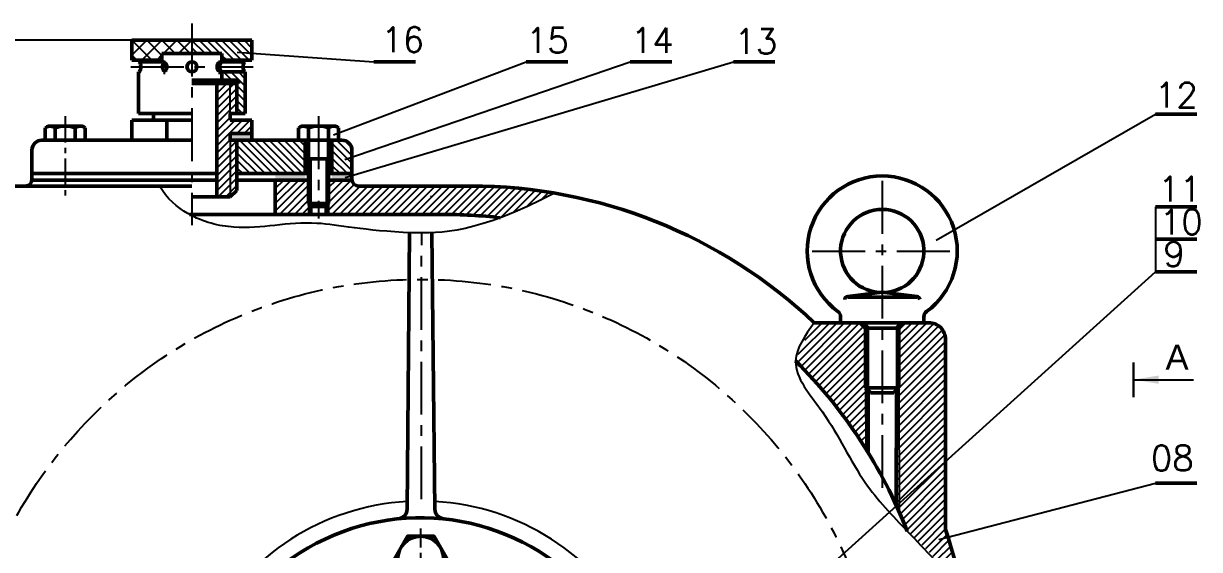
# Model space of a CAD drawing. Header units: millimetres. Extents: x -71 to 1456, y 37 to 827.
# Drawn here: x 158.6 to 511.4, y 656.8 to 814.6 of the extents above; entities that cross this region are included whole.
import ezdxf

# ---------------------------------------------------------------- set-up
doc = ezdxf.new("R2010")
doc.units = ezdxf.units.MM
doc.header["$LTSCALE"] = 0.5
doc.header["$PDMODE"] = 33
doc.header["$PDSIZE"] = 1
doc.linetypes.add('CENTER', pattern=[50.8, 31.75, -6.35, 6.35, -6.35])
doc.layers.add('BOL', color=7, linetype='Continuous', lineweight=50)
for name, color, linetype in [('CEN', 1, 'CENTER'), ('DIM', 124, 'Continuous'), ('HAT', 3, 'Continuous'), ('SYM', 11, 'Continuous'), ('THIN', 151, 'Continuous')]:
    doc.layers.add(name, color=color, linetype=linetype)
doc.styles.add('DIM', font='simplex.shx')
doc.styles.add('TXT', font='arial.ttf')
doc.dimstyles.new('ISO', dxfattribs={"dimscale": 0, "dimtxt": 3.5, "dimasz": 3.5, "dimexe": 1.25, "dimexo": 0, "dimgap": 1, "dimtad": 1, "dimtoh": 1, "dimtxsty": 'DIM', "dimcen": 2.5, "dimadec": 0, "dimazin": 0, "dimtfac": 1, "dimtmove": 0, "dimatfit": 3, "dimfxl": 1, "dimarcsym": 0})
pattern_1 = [(135, (-280.3363, -191.6998), (-1.122532, -1.122532), [])]

# ---------------------------------------------------------------- blocks, each defined once
blk = doc.blocks.new('*D29')
at = {"layer": 'Defpoints', "color": 0, "transparency": 16777216}
for p in [(-66.25, 809.6), (191.16, 809.6), (-3.22, 408.36)]:
    blk.add_point(p, dxfattribs=at)
at = {"layer": 'DIM', "color": 0, "lineweight": -2, "transparency": 16777216}
for p, q in [((191.16, 809.6), (-67.5, 809.6)), ((-66.25, 411.86), (-66.25, 806.1)), ((-3.22, 408.36), (-67.5, 408.36))]:
    blk.add_line(p, q, dxfattribs=at)
at = {"layer": 'DIM', "color": 0, "transparency": 16777216}
for points in [[(-66.83, 806.1), (-65.66, 806.1), (-66.25, 809.6)], [(-66.83, 411.86), (-65.66, 411.86), (-66.25, 408.36)]]:
    blk.add_solid(points, dxfattribs=at)
at = {"layer": 'DIM', "color": 0, "transparency": 16777216, "insert": (-69, 596.17), "char_height": 3.5, "attachment_point": 5, "rotation": 90, "style": 'DIM'}
blk.add_mtext('{\\Fsimplex|c163;355}', dxfattribs=at)
blk = doc.blocks.new('*U84')
at = {"layer": 'BOL'}
blk.add_lwpolyline([(8, -0.09), (4, 6.84), (-4, 6.84), (-8, -0.09), (-4, -7.02), (4, -7.02)], close=True, dxfattribs=at)
blk.add_circle((0, -0.09), 6.93, dxfattribs=at)
at = {"layer": 'CEN', "ltscale": 0.5}
blk.add_line((0, -9.23), (0, 9.23), dxfattribs=at)
blk = doc.blocks.new('*U85')
at = {"layer": 'BOL', "color": 0, "linetype": 'ByBlock', "lineweight": -2, "transparency": 16777216}
blk.add_blockref('*U84', (277.78, 653.94), dxfattribs=at)
for p, rotation in [((230.15, 626.26), 59.99999999999999), ((325.57, 626.54), 300.0000000000001), ((230.31, 571.18), 120), ((325.72, 571.45), 240), ((278.09, 543.77), 180)]:
    blk.add_blockref('*U84', p, dxfattribs=dict(at, rotation=rotation))
blk = doc.blocks.new('NetCat')
at = {"layer": 'SYM', "const_width": 0.5}
blk.add_lwpolyline([(-3.5, 0), (3.5, 0)], dxfattribs=at)
at = {"layer": 'SYM'}
blk.add_leader([(0, 0), (0, -12)], dimstyle='ISO', override={"dimscale": 1, "dimasz": 5, "dimgap": 0.6255, "dimtad": 0}, dxfattribs=at)

msp = doc.modelspace()

# ---------------------------------------------------------------- hatches: boundary and pattern name
at = {"layer": 'HAT'}
h = msp.add_hatch(dxfattribs=at)
h.set_pattern_fill('ANSI37', color=256)
h.set_pattern_definition([(45, (-280.3363, -191.6998), (-2.245064, 2.245064), []), (135, (-280.3363, -191.6998), (-2.245064, -2.245064), [])])
h.paths.add_polyline_path([(191.164, 809.6), (191.164, 803.6), (200.164, 803.6), (200.164, 805.6), (209.164, 805.6), (209.164, 809.6)])
h = msp.add_hatch(dxfattribs=at)
h.set_pattern_fill('LINE', color=256, scale=0.5, angle=135)
h.set_pattern_definition(pattern_1)
h.paths.add_polyline_path([(223.164, 797.6), (223.164, 796.6), (222.664, 796.6), (222.664, 787.6), (225.164, 787.6), (225.164, 800.1), (218.164, 800.1), (218.164, 797.6)])
h.paths.add_polyline_path([(227.164, 803.6), (227.164, 809.6), (209.164, 809.6), (209.164, 805.6), (218.164, 805.6), (218.164, 803.6)])
h = msp.add_hatch(dxfattribs=at)
h.set_pattern_fill('LINE', color=256, scale=0.5, angle=45)
h.paths.add_polyline_path([(220.664, 796.6), (216.664, 796.6), (216.664, 769.6), (216.664, 762.6), (220.664, 762.6), (220.664, 781.6), (227.164, 781.6), (227.164, 785.6), (220.664, 785.6), (220.664, 787.6)])
h.paths.add_polyline_path([(222.664, 796.6), (220.664, 796.6), (220.664, 787.6), (222.664, 787.6)], flags=17)
h.paths.add_polyline_path([(222.664, 776.6), (222.664, 779.6), (220.664, 779.6), (220.664, 762.6), (222.664, 764.544)], flags=17)
h = msp.add_hatch(color=256, dxfattribs=at)
h.dxf.hatch_style = 1
h.paths.add_polyline_path([(227.164, 779.6), (227.164, 781.6), (220.664, 781.6), (220.664, 779.6)])
h = msp.add_hatch(dxfattribs=at)
h.set_pattern_fill('LINE', color=256, scale=0.5, angle=135)
h.set_pattern_definition(pattern_1)
edge = h.paths.add_edge_path()
edge.add_line((251.164, 769.6), (257.164, 769.6))
edge.add_line((257.164, 769.6), (257.164, 776.6))
edge.add_arc((254.164, 776.6), 3, 0, 90)
edge.add_line((254.164, 779.6), (251.164, 779.6))
edge.add_line((251.164, 779.6), (251.164, 769.6))
h.paths.add_polyline_path([(227.164, 779.6), (222.664, 779.6), (222.664, 776.6), (222.664, 769.6), (234.164, 769.6), (243.164, 769.6), (243.164, 779.6)])
h = msp.add_hatch(color=256, dxfattribs=at)
h.dxf.hatch_style = 1
h.paths.add_polyline_path([(234.164, 769.6), (234.164, 767.6), (243.164, 767.6), (243.164, 769.6)])
h.paths.add_polyline_path([(251.164, 769.6), (251.164, 767.6), (257.164, 767.6), (257.164, 769.6)])
h = msp.add_hatch(dxfattribs=at)
h.set_pattern_fill('LINE', color=256, scale=0.5, angle=45)
h.set_pattern_definition([(45, (-280.3363, -191.6998), (-1.122532, 1.122532), [])])
edge = h.paths.add_edge_path()
edge.add_spline(control_points=[(356.799, 632.857), (357.849, 627.156), (359.957, 615.679), (354.337, 604.433), (354.488, 598.857)], knot_values=[0.0282366, 0.0282366, 0.0282366, 0.0282366, 17.1201967, 34.4349404, 34.4349404, 34.4349404, 34.4349404], degree=3, periodic=0)
edge.add_line((354.488, 598.857), (365.123, 598.857))
edge.add_line((365.123, 598.857), (365.123, 632.857))
edge.add_line((365.123, 632.857), (356.799, 632.857))
edge = h.paths.add_edge_path()
edge.add_spline(control_points=[(391.763, 598.857), (391.761, 598.867), (390.951, 604.576), (388.8, 610.159), (388.205, 615.853), (388.203, 615.874)], knot_values=[17.055714, 17.055714, 17.055714, 17.055714, 17.0842916, 34.3773308, 34.4418136, 34.4418136, 34.4418136, 34.4418136], degree=3, periodic=0)
edge.add_spline(control_points=[(388.203, 615.874), (387.625, 621.459), (388.535, 627.158), (389.447, 632.857)], knot_values=[0.0281414, 0.0281414, 0.0281414, 0.0281414, 17.055714, 17.055714, 17.055714, 17.055714], degree=3, periodic=0)
edge.add_line((389.447, 632.857), (381.123, 632.857))
edge.add_line((381.123, 632.857), (381.123, 598.857))
edge.add_line((381.123, 598.857), (391.763, 598.857))
edge = h.paths.add_edge_path()
edge.add_spline(control_points=[(441.281, 637.007), (440.701, 636.41), (440.121, 635.814), (439.55, 635.214)], knot_values=[0, 0, 0, 0, 2.3928512, 2.3928512, 2.3928512, 2.3928512], degree=3, periodic=0)
edge.add_spline(control_points=[(439.55, 635.214), (439.354, 635.008), (439.159, 634.802), (438.965, 634.596)], knot_values=[2.3928512, 2.3928512, 2.3928512, 2.3928512, 3.2131224, 3.2131224, 3.2131224, 3.2131224], degree=3, periodic=0)
edge.add_spline(control_points=[(438.965, 634.596), (438.805, 634.425), (438.646, 634.254), (438.488, 634.082)], knot_values=[3.2131224, 3.2131224, 3.2131224, 3.2131224, 3.8923087, 3.8923087, 3.8923087, 3.8923087], degree=3, periodic=0)
edge.add_spline(control_points=[(438.488, 634.082), (437.982, 633.533), (437.487, 632.98), (437.01, 632.42)], knot_values=[3.8923087, 3.8923087, 3.8923087, 3.8923087, 6.0659223, 6.0659223, 6.0659223, 6.0659223], degree=3, periodic=0)
edge.add_spline(control_points=[(437.01, 632.42), (436.735, 632.097), (436.466, 631.773), (436.205, 631.445)], knot_values=[6.0659223, 6.0659223, 6.0659223, 6.0659223, 7.31912, 7.31912, 7.31912, 7.31912], degree=3, periodic=0)
edge.add_spline(control_points=[(436.205, 631.445), (436.056, 631.259), (435.909, 631.072), (435.765, 630.884)], knot_values=[7.31912, 7.31912, 7.31912, 7.31912, 8.0328061, 8.0328061, 8.0328061, 8.0328061], degree=3, periodic=0)
edge.add_spline(control_points=[(435.765, 630.884), (435.729, 630.837), (435.693, 630.79), (435.658, 630.744)], knot_values=[8.0328061, 8.0328061, 8.0328061, 8.0328061, 8.2100251, 8.2100251, 8.2100251, 8.2100251], degree=3, periodic=0)
edge.add_spline(control_points=[(435.658, 630.744), (435.383, 630.381), (435.118, 630.016), (434.865, 629.646)], knot_values=[8.2100251, 8.2100251, 8.2100251, 8.2100251, 9.5814733, 9.5814733, 9.5814733, 9.5814733], degree=3, periodic=0)
edge.add_spline(control_points=[(434.865, 629.646), (434.865, 629.646), (434.865, 629.646), (434.865, 629.646)], knot_values=[9.5814733, 9.5814733, 9.5814733, 9.5814733, 9.5814747, 9.5814747, 9.5814747, 9.5814747], degree=3, periodic=0)
edge.add_spline(control_points=[(434.865, 629.646), (434.692, 629.394), (434.525, 629.141), (434.363, 628.885)], knot_values=[9.5814747, 9.5814747, 9.5814747, 9.5814747, 10.5148551, 10.5148551, 10.5148551, 10.5148551], degree=3, periodic=0)
edge.add_spline(control_points=[(434.363, 628.885), (434.237, 628.685), (434.113, 628.484), (433.994, 628.281)], knot_values=[10.5148551, 10.5148551, 10.5148551, 10.5148551, 11.2459285, 11.2459285, 11.2459285, 11.2459285], degree=3, periodic=0)
edge.add_spline(control_points=[(433.994, 628.281), (433.981, 628.259), (433.968, 628.237), (433.955, 628.215)], knot_values=[11.2459285, 11.2459285, 11.2459285, 11.2459285, 11.325227, 11.325227, 11.325227, 11.325227], degree=3, periodic=0)
edge.add_spline(control_points=[(433.955, 628.215), (433.722, 627.815), (433.503, 627.41), (433.3, 626.999)], knot_values=[11.325227, 11.325227, 11.325227, 11.325227, 12.7672129, 12.7672129, 12.7672129, 12.7672129], degree=3, periodic=0)
edge.add_spline(control_points=[(433.3, 626.999), (433.235, 626.866), (433.148, 626.684), (433.065, 626.501), (433.043, 626.452)], knot_values=[12.7672129, 12.7672129, 12.7672129, 12.7672129, 13.232464, 13.4017865, 13.4017865, 13.4017865, 13.4017865], degree=3, periodic=0)
edge.add_spline(control_points=[(433.043, 626.452), (433.024, 626.41), (433.005, 626.368), (432.986, 626.326)], knot_values=[13.4017865, 13.4017865, 13.4017865, 13.4017865, 13.5471338, 13.5471338, 13.5471338, 13.5471338], degree=3, periodic=0)
edge.add_arc((284.191, 607.357), 150, 0, 7.2651, ccw=False)
edge.add_line((434.191, 607.357), (434.191, 598.857))
edge.add_line((434.191, 598.857), (451.487, 598.857))
edge.add_line((451.487, 598.857), (451.487, 615.857))
edge.add_line((451.487, 615.857), (446.529, 615.857))
edge.add_line((446.529, 615.857), (444.765, 615.858))
edge.add_arc((444.766, 617.858), 2, 180.7541, 269.98366, ccw=False)
edge.add_arc((292.779, 615.857), 150, 0.7541, 8.10562)
edge = h.paths.add_edge_path()
edge.add_line((421.238, 705.347), (420.488, 704.597))
edge.add_line((420.488, 704.597), (420.433, 670.11))
edge.add_arc((284.191, 607.357), 150, 23.86363, 24.7306, ccw=False)
edge.add_line((421.367, 668.041), (421.238, 705.347))
edge = h.paths.add_edge_path()
edge.add_spline(control_points=[(395.847, 724.839), (393.793, 721.153), (391.739, 717.468), (390.257, 713.423)], knot_values=[0, 0, 0, 0, 12.710901, 12.710901, 12.710901, 12.710901], degree=3, periodic=0)
edge.add_arc((284.191, 607.357), 150, 32.06089, 45, ccw=False)
edge.add_line((411.313, 686.98), (411.238, 705.347))
edge.add_line((411.238, 705.347), (411.238, 705.347))
edge.add_line((411.238, 705.347), (411.238, 705.347))
edge.add_line((411.238, 705.347), (411.238, 723.257))
edge.add_line((411.238, 723.257), (409.652, 724.843))
edge.add_line((409.652, 724.843), (395.847, 724.839))
edge = h.paths.add_edge_path()
edge.add_spline(control_points=[(423.769, 662.292), (424.999, 661.254), (426.198, 660.17), (427.371, 659.051)], knot_values=[79.0823269, 79.0823269, 79.0823269, 79.0823269, 83.9890843, 83.9890843, 83.9890843, 83.9890843], degree=3, periodic=0)
edge.add_spline(control_points=[(427.371, 659.051), (428.701, 657.782), (429.998, 656.468), (431.273, 655.121)], knot_values=[83.9890843, 83.9890843, 83.9890843, 83.9890843, 89.5469487, 89.5469487, 89.5469487, 89.5469487], degree=3, periodic=0)
edge.add_spline(control_points=[(431.273, 655.121), (432.799, 653.51), (434.293, 651.853), (435.772, 650.174)], knot_values=[89.5469487, 89.5469487, 89.5469487, 89.5469487, 96.1970678, 96.1970678, 96.1970678, 96.1970678], degree=3, periodic=0)
edge.add_spline(control_points=[(435.772, 650.174), (437.129, 648.633), (438.474, 647.073), (439.818, 645.514)], knot_values=[96.1970678, 96.1970678, 96.1970678, 96.1970678, 102.3010596, 102.3010596, 102.3010596, 102.3010596], degree=3, periodic=0)
edge.add_arc((292.779, 615.857), 150, 11.40305, 18.2588)
edge.add_line((435.227, 662.854), (435.245, 719.849))
edge.add_arc((430.245, 719.85), 5, 359.98221, 450.01964)
edge.add_line((430.243, 724.85), (422.829, 724.848))
edge.add_line((422.829, 724.848), (421.238, 723.257))
edge.add_line((421.238, 723.257), (421.238, 705.372))
edge.add_line((421.238, 705.372), (421.367, 668.041))
edge.add_arc((284.191, 607.357), 150, 21.48364, 23.86363, ccw=False)
edge = h.paths.add_edge_path()
edge.add_line((411.988, 704.597), (411.238, 705.347))
edge.add_line((411.238, 705.347), (411.313, 686.98))
edge.add_arc((284.191, 607.357), 150, 31.57054, 32.06089, ccw=False)
edge.add_line((411.99, 685.889), (411.988, 704.597))
edge = h.paths.add_edge_path()
edge.add_arc((292.779, 615.857), 150, 80.36155, 90)
edge.add_line((292.779, 765.857), (259.164, 765.857))
edge.add_arc((259.164, 767.857), 2, 187.37844, 270, ccw=False)
edge.add_line((257.181, 767.6), (250.164, 767.6))
edge.add_line((250.164, 767.6), (250.164, 760.6))
edge.add_line((250.164, 760.6), (250.164, 757.357))
edge.add_line((250.164, 757.357), (284.191, 757.357))
edge.add_arc((284.191, 607.357), 150, 83.31353, 90, ccw=False)
edge.add_spline(control_points=[(301.656, 756.337), (302.386, 756.61), (303.132, 756.899), (303.895, 757.204)], knot_values=[2.7154413, 2.7154413, 2.7154413, 2.7154413, 3.1754696, 3.1754696, 3.1754696, 3.1754696], degree=3, periodic=0)
edge.add_spline(control_points=[(303.895, 757.204), (305.803, 757.967), (307.819, 758.834), (309.955, 759.818)], knot_values=[1.5659483, 1.5659483, 1.5659483, 1.5659483, 2.7154413, 2.7154413, 2.7154413, 2.7154413], degree=3, periodic=0)
edge.add_spline(control_points=[(309.955, 759.818), (312.435, 760.96), (315.075, 762.26), (317.894, 763.74)], knot_values=[0.2315767, 0.2315767, 0.2315767, 0.2315767, 1.5659483, 1.5659483, 1.5659483, 1.5659483], degree=3, periodic=0)
h.paths.add_polyline_path([(250.164, 760.6), (249.464, 759.9), (249.464, 757.357), (250.164, 757.357)])
h.paths.add_polyline_path([(244.864, 759.9), (244.164, 760.6), (244.164, 757.357), (244.864, 757.357)])
h.paths.add_polyline_path([(244.164, 760.6), (244.164, 767.6), (234.164, 767.6), (234.164, 757.357), (244.164, 757.357)])
edge = h.paths.add_edge_path()
edge.add_arc((472.279, 613.857), 2, 0, 90)
edge.add_line((472.279, 615.857), (470.529, 615.857))
edge.add_line((470.529, 615.857), (465.529, 615.857))
edge.add_line((465.529, 615.857), (465.529, 598.857))
edge.add_line((465.529, 598.857), (474.279, 598.857))
edge.add_line((474.279, 598.857), (474.279, 613.857))

# ---------------------------------------------------------------- linework, layer by layer
at = {"layer": 'BOL'}
for p, q in [((191.164, 809.6), (227.164, 809.6)), ((191.164, 809.6), (191.164, 803.6)), ((227.164, 803.6), (227.164, 809.6)), ((218.164, 805.6), (200.164, 805.6)), ((200.164, 805.6), (200.164, 803.1)), ((218.164, 803.1), (218.164, 805.6)), ((191.164, 803.6), (200.164, 803.6)), ((193.164, 803.1), (193.164, 803.6)), ((200.164, 803.1), (193.164, 803.1)), ((218.164, 803.6), (227.164, 803.6)), ((218.164, 803.1), (225.164, 803.1)), ((225.164, 803.1), (225.164, 803.6)), ((193.164, 800.1), (193.164, 787.6)), ((209.164, 797.6), (223.164, 797.6)), ((218.164, 797.6), (218.164, 800.1)), ((218.164, 800.1), (225.164, 800.1)), ((223.164, 797.6), (223.164, 796.6)), ((225.164, 787.6), (225.164, 800.1)), ((223.164, 796.6), (209.164, 796.6)), ((216.664, 796.6), (216.664, 769.6)), ((222.664, 796.6), (222.664, 787.6)), ((209.164, 787.6), (193.164, 787.6)), ((197.664, 787.6), (197.664, 785.6)), ((220.664, 787.6), (225.164, 787.6)), ((220.664, 787.6), (220.664, 785.6)), ((165.164, 783.324), (165.99, 783.8)), ((165.164, 783.324), (165.164, 779.6)), ((176.339, 783.8), (165.99, 783.8)), ((168.164, 779.6), (168.164, 783.324)), ((174.164, 779.6), (174.164, 783.324)), ((177.164, 783.324), (176.339, 783.8)), ((177.164, 779.6), (177.164, 783.324)), ((209.164, 785.6), (191.164, 785.6)), ((191.164, 785.6), (191.164, 779.6)), ((201.664, 785.6), (201.664, 779.6)), ((220.664, 785.6), (227.164, 785.6)), ((227.164, 785.6), (227.164, 779.6)), ((241.164, 783.324), (241.99, 783.8)), ((241.164, 779.6), (241.164, 783.324)), ((241.99, 783.8), (252.339, 783.8)), ((244.164, 779.6), (244.164, 783.324)), ((250.164, 779.6), (250.164, 783.324)), ((253.164, 783.324), (252.339, 783.8)), ((253.164, 783.324), (253.164, 779.6)), ((220.664, 781.6), (220.664, 779.6)), ((220.664, 781.6), (227.164, 781.6)), ((161.164, 776.6), (161.164, 767.6)), ((191.164, 779.6), (164.164, 779.6)), ((191.164, 779.6), (209.164, 779.6)), ((227.164, 779.6), (220.664, 779.6)), ((222.664, 779.6), (222.664, 776.6)), ((222.664, 776.6), (222.664, 764.544)), ((254.164, 779.6), (227.164, 779.6)), ((243.164, 779.6), (243.164, 769.6)), ((244.164, 779.6), (244.164, 760.6)), ((250.164, 779.6), (250.164, 760.6)), ((251.164, 779.6), (251.164, 769.6)), ((257.164, 776.6), (257.164, 767.857)), ((244.164, 774.05), (250.164, 774.05)), ((161.164, 769.6), (184.164, 769.6)), ((184.164, 769.6), (216.664, 769.6)), ((216.664, 769.6), (216.664, 762.6)), ((222.664, 769.6), (234.164, 769.6)), ((244.164, 769.6), (234.164, 769.6)), ((250.164, 769.6), (257.164, 769.6)), ((134.779, 765.857), (209.164, 765.857)), ((184.164, 767.6), (161.164, 767.6)), ((184.164, 767.6), (216.664, 767.6)), ((222.664, 767.6), (234.164, 767.6)), ((234.164, 767.6), (234.164, 757.357)), ((234.164, 767.6), (244.164, 767.6)), ((250.164, 767.6), (257.164, 767.6)), ((292.779, 765.857), (259.164, 765.857)), ((209.164, 762.6), (220.664, 762.6)), ((250.164, 760.6), (244.164, 760.6)), ((244.164, 760.6), (245.064, 759.7)), ((244.864, 759.9), (244.864, 757.357)), ((249.264, 759.7), (245.064, 759.7)), ((250.164, 760.6), (249.264, 759.7)), ((249.464, 759.9), (249.464, 757.357)), ((208.384, 757.357), (284.191, 757.357)), ((273.706, 668.91), (274.453, 751.869)), ((282.039, 668.918), (281.139, 751.812)), ((411.238, 723.257), (409.652, 724.843)), ((421.238, 723.257), (422.825, 724.843)), ((435.245, 719.849), (435.227, 662.854)), ((411.988, 704.597), (411.99, 685.889)), ((420.488, 704.597), (420.433, 670.11))]:
    msp.add_line(p, q, dxfattribs=at)
at = {"layer": 'BOL', "ltscale": 0.2}
msp.add_line((222.664, 764.544), (220.664, 762.6), dxfattribs=at)
at = {"layer": 'BOL', "extrusion": (0, 0, -1)}
for p, q in [((416.238, 734.063), (405.888, 732.713)), ((416.238, 734.063), (426.588, 732.713)), ((405.888, 732.513), (426.588, 732.513)), ((411.238, 723.257), (411.238, 705.347)), ((421.238, 723.257), (411.238, 723.257)), ((421.238, 723.257), (421.238, 705.347))]:
    msp.add_line(p, q, dxfattribs=at)
at = {"layer": 'BOL', "ltscale": 10}
for p, q in [((430.243, 724.85), (395.847, 724.839)), ((411.988, 723.257), (410.401, 724.844)), ((420.488, 723.257), (422.075, 724.844))]:
    msp.add_line(p, q, dxfattribs=at)
at = {"layer": 'BOL', "ltscale": 2, "extrusion": (0, 0, -1)}
for p, q in [((403.747, 724.841), (403.747, 726.608)), ((428.747, 724.85), (428.747, 726.622))]:
    msp.add_line(p, q, dxfattribs=at)
at = {"layer": 'BOL', "color": 0}
for p, q in [((411.238, 705.347), (421.238, 705.347)), ((411.238, 705.347), (412.738, 703.847)), ((412.738, 703.847), (419.738, 703.847)), ((421.238, 705.347), (419.738, 703.847))]:
    msp.add_line(p, q, dxfattribs=at)
at = {"layer": 'BOL'}
for centre, radius in [((209.164, 801.6), 1.5), ((99.779, 598.857), 62.5)]:
    msp.add_circle(centre, radius, dxfattribs=at)
for centre, radius, start, end in [((166.664, 781.202), 2.598, 54.73561, 114.73561), ((171.164, 774.123), 9.677, 71.94029, 108.05971), ((175.664, 781.202), 2.598, 65.26439, 125.26439), ((242.664, 781.202), 2.598, 54.73561, 114.73561), ((247.164, 774.123), 9.677, 71.94029, 108.05971), ((251.664, 781.202), 2.598, 65.26439, 125.26439), ((164.164, 776.6), 3, 90, 180), ((254.164, 776.6), 3, 0, 90), ((159.164, 767.857), 2, 270, 360), ((259.164, 767.857), 2, 180, 270), ((292.779, 615.857), 150, 46.59735, 90), ((284.02, 762.857), 3, 180.56172, 180.61859), ((284.191, 607.357), 150, 83.31353, 90), ((284.191, 607.357), 150, 21.48364, 45), ((270.706, 668.969), 3, 276.01492, 358.87119), ((285.038, 668.982), 3, 181.23402, 264.09028), ((277.779, 598.857), 67.5, 329.75466, 275.20849), ((292.779, 615.857), 150, 0.7541, 18.2588)]:
    msp.add_arc(centre, radius, start, end, dxfattribs=at)
at = {"layer": 'BOL', "ltscale": 0.5, "extrusion": (0, 0, -1)}
for centre, radius, start, end in [((-416.238, 746.363), 22.5, 306.26105, 233.68613), ((-416.238, 746.363), 12.5, 275.21629, 264.78371), ((-401.747, 726.608), 2, 126.26105, 180), ((-430.747, 726.622), 2, 0, 53.68613)]:
    msp.add_arc(centre, radius, start, end, dxfattribs=at)
at = {"layer": 'BOL', "extrusion": (0, 0, -1)}
for centre, start, end in [((-405.888, 731.813), 0, 90), ((-426.588, 731.813), 90, 180)]:
    msp.add_arc(centre, 0.9, start, end, dxfattribs=at)
at = {"layer": 'BOL', "ltscale": 10}
msp.add_arc((430.245, 719.85), 5, 359.98221, 90.01964, dxfattribs=at)
at = {"layer": 'BOL'}
for centre, start_param, end_param in [((193.164, 801.6), 0, 3.1415927), ((218.164, 801.6), 3.1415927, 6.2831853), ((225.164, 801.6), 3.1415927, 6.2831853)]:
    msp.add_ellipse(centre, major_axis=(0, -1.5), ratio=0.451466, start_param=start_param, end_param=end_param, dxfattribs=at)
msp.add_ellipse((200.956, 801.6), major_axis=(0, 1.2), ratio=0.5643326, dxfattribs=at)
at = {"layer": 'BOL', "extrusion": (0, 0, -1)}
msp.add_ellipse((217.373, 801.6), major_axis=(0, 1.2), ratio=0.5643326, start_param=2.6598717, end_param=6.7649062, dxfattribs=at)
at = {"layer": 'CEN'}
for p, q in [((209.164, 814.6), (209.164, 754.1)), ((190.842, 801.6), (227.487, 801.6)), ((247.164, 786.8), (247.164, 756.1)), ((416.238, 767.363), (416.238, 675.277)), ((278.003, 671.878), (278.077, 751.767)), ((395.238, 746.363), (437.238, 746.363))]:
    msp.add_line(p, q, dxfattribs=at)
at = {"layer": 'CEN', "ltscale": 0.1}
for p, q in [((200.956, 799.4), (200.956, 803.8)), ((217.373, 799.4), (217.373, 803.8))]:
    msp.add_line(p, q, dxfattribs=at)
at = {"layer": 'CEN', "ltscale": 0.5}
msp.add_line((171.164, 786.8), (171.164, 761.6), dxfattribs=at)
at = {"layer": 'CEN'}
msp.add_circle((277.779, 598.857), 139, dxfattribs=at)
at = {"layer": 'HAT'}
msp.add_open_spline([(317.894, 763.74), (294.874, 751.659), (264.842, 751.278), (243.425, 756.833), (226.141, 751.74), (209.343, 755.693), (201.615, 762.02), (199.417, 765.857)], degree=3, knots=[0.2315767, 0.2315767, 0.2315767, 0.2315767, 11.1293187, 29.6288669, 54.5659395, 67.8029066, 76.9206343, 76.9206343, 76.9206343, 76.9206343], dxfattribs=at)
msp.add_spline([(395.847, 724.839), (390.257, 713.423), (398.281, 698.083), (411.131, 676.916), (423.769, 662.292), (439.818, 645.514)], degree=3, dxfattribs=at)
at = {"layer": 'SYM'}
for p, q in [((222.723, 806.041), (263.732, 803.121)), ((251.664, 781.202), (309.456, 803.121)), ((255.013, 773.802), (340.625, 803.121)), ((255.105, 768.411), (371.576, 803.121)), ((432.375, 749.589), (498.172, 787.419)), ((498.172, 759.641), (498.172, 740.133)), ((383.623, 636.623), (498.172, 740.133)), ((433.211, 659.806), (498.172, 676.722))]:
    msp.add_line(p, q, dxfattribs=at)
at = {"layer": 'SYM', "lineweight": 50}
for p, q in [((263.732, 803.121), (276.186, 803.121)), ((309.456, 803.121), (321.91, 803.121)), ((340.625, 803.121), (353.078, 803.121)), ((371.576, 803.121), (384.03, 803.121)), ((498.172, 787.419), (510.626, 787.419)), ((498.172, 759.641), (510.626, 759.641)), ((498.172, 749.887), (510.626, 749.887)), ((498.172, 740.133), (510.626, 740.133)), ((498.172, 676.722), (510.626, 676.722))]:
    msp.add_line(p, q, dxfattribs=at)
at = {"layer": 'THIN'}
for p, q in [((220.664, 787.6), (220.664, 796.6)), ((220.664, 779.6), (220.664, 762.6)), ((244.864, 774.05), (244.864, 759.9)), ((249.464, 774.05), (249.464, 759.9)), ((244.164, 760.6), (244.164, 757.357)), ((250.164, 760.6), (250.164, 757.357)), ((411.988, 723.257), (411.988, 704.597)), ((420.488, 723.257), (420.488, 704.597)), ((411.238, 705.347), (411.313, 686.98)), ((421.238, 705.347), (421.367, 668.041))]:
    msp.add_line(p, q, dxfattribs=at)
for start, end in [(93.32888, 152.03283), (27.99165, 86.77632)]:
    msp.add_arc((277.936, 598.857), 72.5, start, end, dxfattribs=at)

# ---------------------------------------------------------------- block references
at = {"layer": 'BOL'}
msp.add_blockref('*U85', (0, 0), dxfattribs=at)
at = {"layer": 'SYM', "xscale": 1.5, "yscale": 1.5, "zscale": 1.5, "rotation": 89.99999999999999}
msp.add_blockref('NetCat', (491.62, 707.766), dxfattribs=at)

# ---------------------------------------------------------------- texts
at = {"layer": 'SYM', "char_height": 7.5}
for s, width, gutter_width, insert, attachment_point, style in [('{\\Fsimplex|c163;16 \\H0.5x; \\H2x; }', 5.85377, 9.375, (265.963, 813.509), 1, 'DIM'), ('15', 11.70755, 18.75, (309.347, 813.259), 1, 'DIM'), ('14', 11.70755, 18.75, (340.852, 813.314), 1, 'DIM'), ('13', 11.70755, 18.75, (371.893, 812.976), 1, 'DIM'), ('12', 11.70755, 18.75, (498.024, 796.863), 1, 'DIM'), ('1{\\Fsimplex|c163;1 }', 11.70755, 18.75, (499.075, 768.695), 1, 'DIM'), ('{\\Fsimplex|c163;10 }', 11.70755, 18.75, (499.521, 758.825), 1, 'DIM'), ('{\\Fsimplex|c163;9 }', 11.70755, 18.75, (500.571, 749.2), 1, 'DIM'), ('A', 48.15762, 13.393, (504.69, 714.49), 5, 'TXT'), ('0{\\Fsimplex|c163;8 }', 11.70755, 18.75, (496.823, 687.976), 1, 'DIM')]:
    msp.add_mtext_dynamic_manual_height_columns(s, width=width, gutter_width=gutter_width, heights=[0], dxfattribs=dict(at, insert=insert, attachment_point=attachment_point, style=style))

# ---------------------------------------------------------------- dimensions: what is measured, and where the dimension line sits
at = {"layer": 'DIM'}
dim = msp.add_linear_dim(base=(-66.246, 809.6), p1=(-3.221, 408.357), p2=(191.164, 809.6), angle=90, text='{\\Fsimplex|c163;355}', dimstyle='ISO', override={"dimscale": 1}, dxfattribs=at)
dim.commit()
dim.dimension.update_dxf_attribs({"geometry": '*D29', "text_midpoint": (-66.246, 596.173), "dimtype": 160})

doc.saveas('drawing.dxf')
